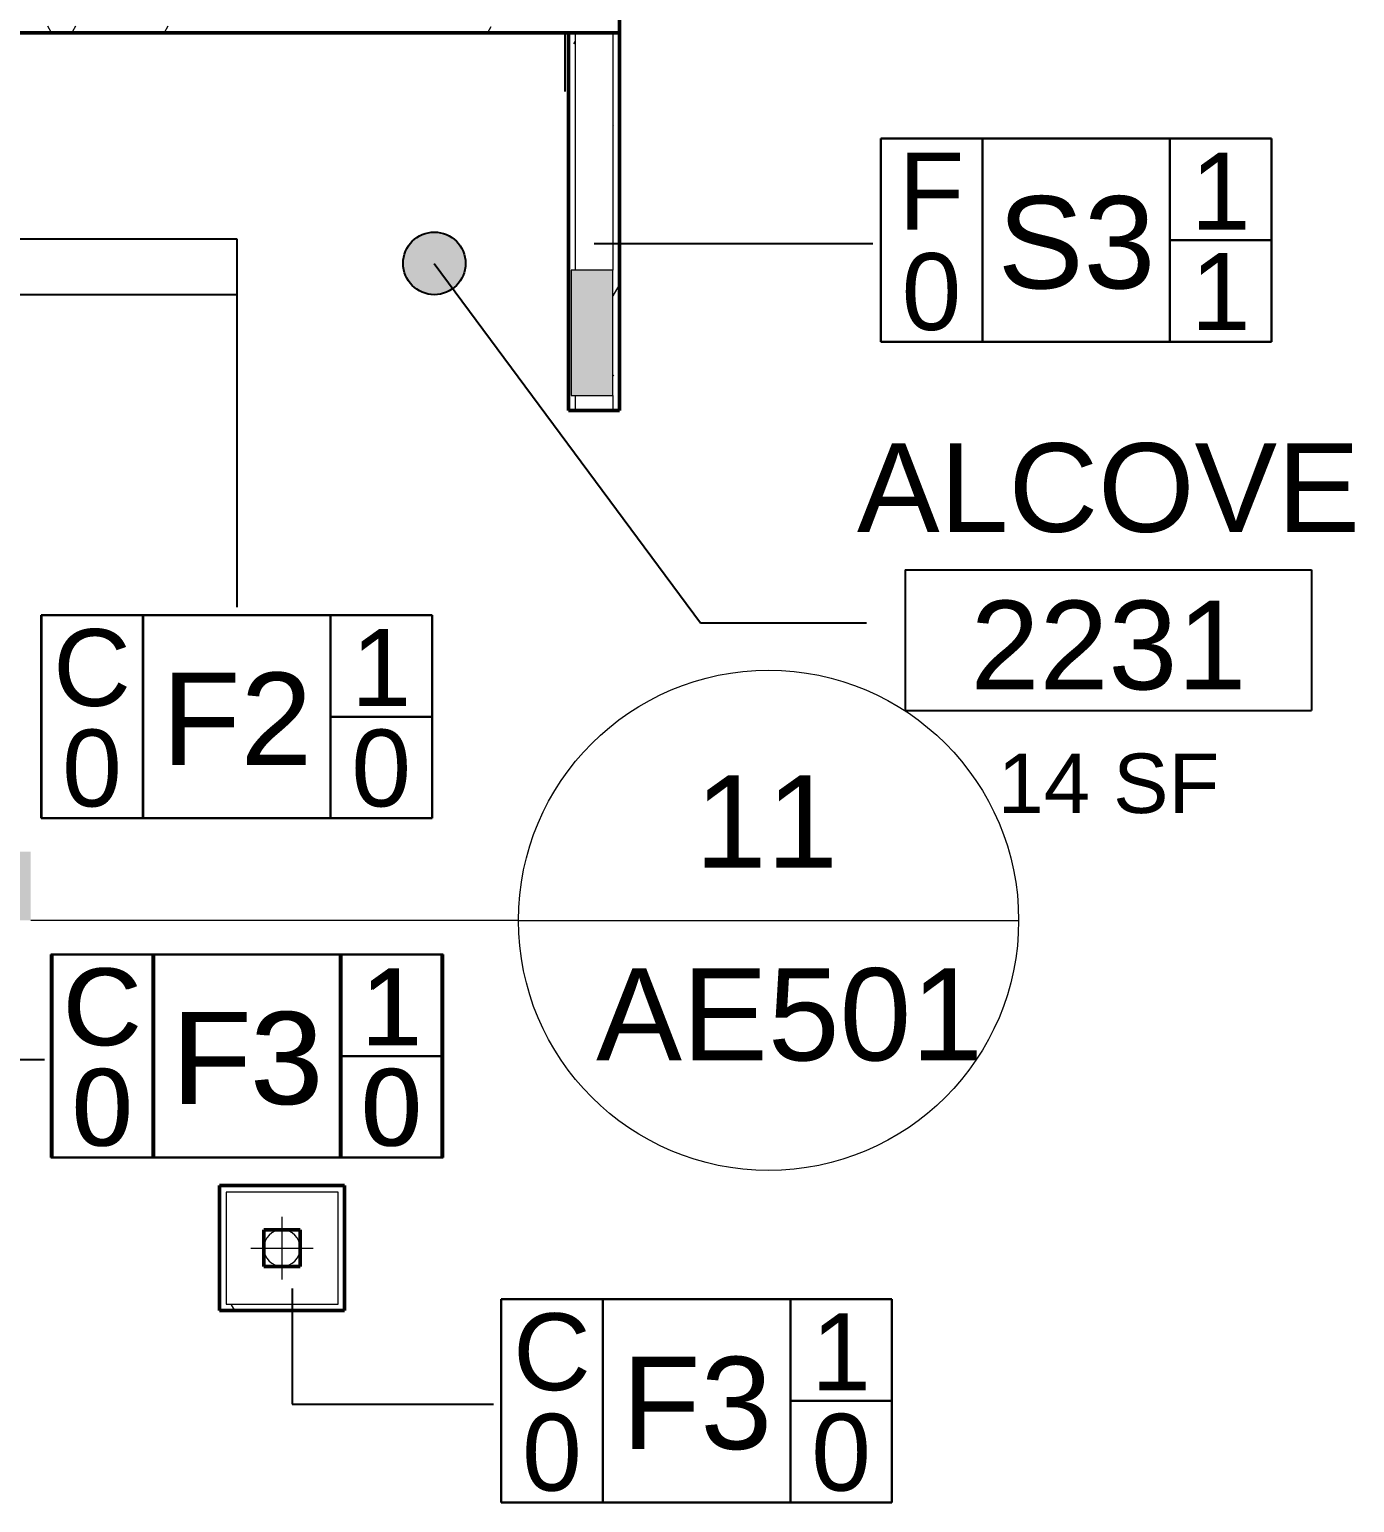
# Model space of a CAD drawing. Header units: inches. Extents: x -1132 to 5570, y -1986 to 4304.
# Drawn here: x 2929.6 to 3056.8, y -1506.1 to -1364.8 of the extents above; entities that cross this region are included whole.
import ezdxf

# ---------------------------------------------------------------- set-up
doc = ezdxf.new("R2010")
doc.units = ezdxf.units.IN
doc.header["$LTSCALE"] = 96
doc.header["$MEASUREMENT"] = 0
doc.layers.get('0').update_dxf_attribs({"linetype": 'CONTINUOUS'})
for name, color, linetype, lineweight in [('101013_EX_MER-02_dwg', 8, 'CONTINUOUS', 13), ('A-AREA-IDEN', 2, 'CONTINUOUS', 25), ('A-DETL', 90, 'CONTINUOUS', 13), ('A-DETL-GENF', 92, 'CONTINUOUS', 25), ('A-WALL', 113, 'CONTINUOUS', 18), ('A-WALL-IDEN', 211, 'CONTINUOUS', 25), ('A-WALL-PATT', 111, 'CONTINUOUS', 25), ('G-ANNO-TEXT', 231, 'CONTINUOUS', 13), ('I-WALL', 2, 'CONTINUOUS', 18), ('P-PIPE', 3, 'CONTINUOUS', 18), ('P-PIPE-CNTR', 3, 'CONTINUOUS', 18)]:
    doc.layers.add(name, color=color, linetype=linetype, lineweight=lineweight)
doc.layers.add('A-WALL-FULL', color=6, linetype='CONTINUOUS')
doc.styles.add('Arial_1', font='arial.ttf', dxfattribs={"height": 8.851796})
doc.styles.add('Arial_2', font='arial.ttf', dxfattribs={"height": 7.376497})
doc.styles.add('Swis721 BT', font='swiss.ttf', dxfattribs={"height": 8.514638})
doc.styles.add('Swis721 Ex BT', font='swisse.ttf', dxfattribs={"height": 5.705972})
pattern_1 = [(0, (-36, 0), (15.36, 3.84), [1.267, -10.253, 1.267, -10.253, -61.44]), (0, (-36, 0), (15.36, 3.84), [-23.04, 1.267, -21.773, 1.267, -10.253, -26.88]), (0, (-36, 0), (15.36, 3.84), [-57.6, 1.267, -6.413, 1.267, -17.933]), (120, (-30.24, 1.92), (-11.0055376, 11.38215), [1.267, -10.253, 1.267, -10.253, -61.44]), (120, (-30.24, 1.92), (-11.0055376, 11.38215), [-23.04, 1.267, -21.773, 1.267, -10.253, -26.88]), (120, (-30.24, 1.92), (-11.0055376, 11.38215), [-57.6, 1.267, -6.413, 1.267, -17.933]), (240, (-28.32, 9.6), (-4.3544624, -15.22215), [1.267, -10.253, 1.267, -10.253, -61.44]), (240, (-28.32, 9.6), (-4.3544624, -15.22215), [-23.04, 1.267, -21.773, 1.267, -10.253, -26.88]), (240, (-28.32, 9.6), (-4.3544624, -15.22215), [-57.6, 1.267, -6.413, 1.267, -17.933])]

# ---------------------------------------------------------------- blocks, each defined once
blk = doc.blocks.new('101013_EX_MER-02_dwg-1452792-2ND FLR PLAN - EAST WING')
at = {"layer": 'A-WALL-FULL', "color": 9}
blk.add_line((3075.64, 857.83), (3075.64, 852.2), dxfattribs=at)
blk = doc.blocks.new('Tag - Room - Name _ Number-511422-2ND FLR PLAN - EAST WING')
at = {"layer": 'A-AREA-IDEN'}
for p, q in [((-0.2081, -0.0229), (-0.2081, -0.1635)), ((-0.2081, -0.0229), (0.1981, -0.0229)), ((0.1981, -0.0229), (0.1981, -0.1635)), ((-0.2081, -0.1635), (0.1981, -0.1635))]:
    blk.add_line(p, q, dxfattribs=at)
blk = doc.blocks.new('Tag-Wall - Standard-1146418-2ND FLR PLAN - EAST WING')
at = {"layer": 'A-WALL-IDEN'}
for p, q in [((-0.0937, 0.1172), (-0.1953, 0.1172)), ((-0.1953, 0.1172), (-0.1953, -0.0859)), ((-0.1953, -0.0859), (-0.1953, 0.1172)), ((-0.1953, 0.1172), (0.1953, 0.1172)), ((-0.0937, -0.0859), (-0.0937, 0.1172)), ((0.0938, 0.1172), (-0.0937, 0.1172)), ((-0.0937, 0.1172), (-0.0937, -0.0859)), ((0.0938, -0.0859), (0.0938, 0.1172)), ((0.1953, 0.1172), (0.0938, 0.1172)), ((0.0938, 0.1172), (0.0938, 0.0156)), ((0.1953, 0.1172), (0.1953, -0.0859)), ((0.1953, 0.0156), (0.1953, 0.1172)), ((0.1953, 0.0156), (0.0938, 0.0156)), ((0.0938, 0.0156), (0.0938, -0.0859)), ((0.0938, 0.0156), (0.1953, 0.0156)), ((0.1953, -0.0859), (0.1953, 0.0156)), ((-0.1953, -0.0859), (-0.0937, -0.0859)), ((0.1953, -0.0859), (-0.1953, -0.0859)), ((-0.0937, -0.0859), (0.0938, -0.0859)), ((0.0938, -0.0859), (0.1953, -0.0859))]:
    blk.add_line(p, q, dxfattribs=at)
blk = doc.blocks.new('block')
at = {"layer": 'A-AREA-IDEN'}
h = blk.add_hatch(color=256, dxfattribs=at)
edge = h.paths.add_edge_path(flags=0)
edge.add_arc((3063.13220393, 835.69493754), 3, 0, 360)
at = {"layer": 'A-DETL-GENF'}
for points in [[(3080.26822142, 823.03074704), (3080.26822142, 835.03074704), (3076.26822142, 835.03074704), (3076.26822142, 823.03074704)], [(2993.14214302, 772.65515263), (3024.40733517, 772.65515263), (3024.40733517, 779.23759317), (2993.14214302, 779.23759317)]]:
    blk.add_hatch(color=7, dxfattribs=at).paths.add_polyline_path(points, flags=0)
at = {"layer": 'A-WALL-PATT', "lineweight": 13}
h = blk.add_hatch(dxfattribs=at)
h.set_pattern_fill('FP_1', color=256, style=0, pattern_type=2)
h.set_pattern_definition(pattern_1)
h.paths.add_polyline_path([(3080.89322142, 857.83067884), (3080.89322142, 858.45567884), (3008.64214302, 858.45567884), (3008.64214302, 857.83067884), (3032.56957933, 857.83067884)], flags=0)
h = blk.add_hatch(dxfattribs=at)
h.set_pattern_fill('FP_1', color=256, style=0, pattern_type=2)
h.set_pattern_definition(pattern_1)
h.paths.add_polyline_path([(3076.26822142, 821.58067884), (3076.64322142, 821.58067884), (3076.64322142, 823.03074704), (3076.26822142, 823.03074704), (3076.26822142, 835.03074704), (3076.64322142, 835.03074704), (3076.64322142, 857.83067884), (3076.01822142, 857.83067884), (3076.01822142, 821.58067884)], flags=0)
h = blk.add_hatch(dxfattribs=at)
h.set_pattern_fill('FP_1', color=256, style=0, pattern_type=2)
h.set_pattern_definition(pattern_1)
h.paths.add_polyline_path([(3080.26822142, 821.58067884), (3080.89322142, 821.58067884), (3080.89322142, 857.83067884), (3080.26822142, 857.83067884), (3080.26822142, 823.03074704)], flags=0)
h = blk.add_hatch(dxfattribs=at)
h.set_pattern_fill('FP_1', color=256, style=0, pattern_type=2)
h.set_pattern_definition(pattern_1)
h.paths.add_polyline_path([(3046.76714302, 735.20401345), (3054.51714302, 735.20401345), (3054.51714302, 735.82901345), (3043.14214302, 735.82901345), (3043.14214302, 735.20401345)], flags=0)
at = {"layer": 'A-AREA-IDEN'}
for p, q in [((3063.13220393, 835.69493754), (3088.66060232, 801.21951563)), ((3088.66060232, 801.21951563), (3104.60090652, 801.21951563))]:
    blk.add_line(p, q, dxfattribs=at)
blk.add_circle((3063.13220393, 835.69493754), 3, dxfattribs=at)
at = {"layer": 'A-DETL'}
for p, q in [((3080.26822142, 835.03074704), (3076.26822142, 835.03074704)), ((3076.26822142, 835.03074704), (3076.26822142, 823.03074704)), ((3080.26822142, 823.03074704), (3080.26822142, 835.03074704)), ((3076.26822142, 823.03074704), (3080.26822142, 823.03074704)), ((3071.20707388, 772.65515263), (3024.40733517, 772.65515263)), ((3071.20707388, 772.65515263), (3119.20707388, 772.65515263))]:
    blk.add_line(p, q, dxfattribs=at)
blk.add_circle((3095.20707388, 772.65515263), 24, dxfattribs=at)
at = {"layer": 'A-WALL'}
for p, q in [((3076.64322142, 857.83067884), (3076.64322142, 835.03074704)), ((3080.26822142, 857.83067884), (3080.26822142, 835.03074704)), ((3076.64322142, 823.03074704), (3076.64322142, 821.58067884)), ((3080.26822142, 823.03074704), (3080.26822142, 821.58067884)), ((3053.89214302, 746.57901345), (3043.14214302, 746.57901345)), ((3043.14214302, 746.57901345), (3043.14214302, 735.82901345)), ((3053.89214302, 735.82901345), (3053.89214302, 746.57901345)), ((3043.14214302, 735.82901345), (3053.89214302, 735.82901345))]:
    blk.add_line(p, q, dxfattribs=at)
at = {"layer": 'A-WALL-IDEN'}
for p, q in [((3010.20464302, 838.06559865), (3044.1711025, 838.06559865)), ((3044.1711025, 838.06559865), (3044.1711025, 802.69596048)), ((3078.45572142, 837.59002255), (3105.22447173, 837.59002255)), ((3016.57964302, 832.69615301), (3044.16338544, 832.69615301)), ((3044.16338544, 832.69615301), (3044.16338544, 802.69596048)), ((2990.21160347, 759.31379855), (3025.57404995, 759.31379855)), ((3001.66115752, 759.31379855), (3025.73307154, 759.31379855)), ((3049.49231321, 737.32901345), (3049.49231321, 726.21472646)), ((3049.49231321, 726.21472646), (3068.80321156, 726.21472646))]:
    blk.add_line(p, q, dxfattribs=at)
at = {"layer": 'I-WALL', "lineweight": 50}
for p, q in [((3080.89322142, 821.58067884), (3080.89322142, 976.83067884)), ((3080.89322142, 857.83067884), (3008.64214302, 857.83067884)), ((3076.01822142, 857.83067884), (3076.01822142, 821.58067884)), ((3076.01822142, 821.58067884), (3080.89322142, 821.58067884)), ((3054.51714302, 747.20401345), (3042.51714302, 747.20401345)), ((3042.51714302, 747.20401345), (3042.51714302, 735.20401345)), ((3054.51714302, 735.20401345), (3054.51714302, 747.20401345)), ((3046.76714302, 742.95401345), (3050.26714302, 742.95401345)), ((3046.76714302, 739.45401345), (3046.76714302, 742.95401345)), ((3050.26714302, 742.95401345), (3050.26714302, 739.45401345)), ((3050.26714302, 739.45401345), (3046.76714302, 739.45401345)), ((3042.51714302, 735.20401345), (3054.51714302, 735.20401345))]:
    blk.add_line(p, q, dxfattribs=at)
at = {"layer": 'P-PIPE', "color": 55}
for start, end in [(0, 180), (180, 0)]:
    blk.add_arc((3048.51714302, 741.20401345), 1.75, start, end, dxfattribs=at)
at = {"layer": 'P-PIPE-CNTR', "color": 55}
for p, q in [((3048.51714302, 738.20401345), (3048.51714302, 744.20401345)), ((3045.51714302, 741.20401345), (3051.51714302, 741.20401345))]:
    blk.add_line(p, q, dxfattribs=at)
at = {"layer": '101013_EX_MER-02_dwg', "color": 9}
blk.add_blockref('101013_EX_MER-02_dwg-1452792-2ND FLR PLAN - EAST WING', (0.0064709, 0.00000725), dxfattribs=at)
at = {"layer": 'A-AREA-IDEN', "xscale": 95.99999999999994, "yscale": 95.99999999999994, "zscale": 95.99999999999994}
blk.add_blockref('Tag - Room - Name _ Number-511422-2ND FLR PLAN - EAST WING', (3128.2907189, 808.50109161), dxfattribs=at)
at = {"layer": 'A-WALL-IDEN', "xscale": 95.99999999999994, "yscale": 95.99999999999994, "zscale": 95.99999999999994}
for p in [(3124.72447173, 836.41410714), (3044.16338544, 790.69596048), (3044.1711025, 790.69596048), (3045.07404995, 758.13788313), (3045.23307154, 758.13788313), (3088.30321156, 725.03881104)]:
    blk.add_blockref('Tag-Wall - Standard-1146418-2ND FLR PLAN - EAST WING', p, dxfattribs=at)
at = {"layer": 'A-AREA-IDEN', "lineweight": 13, "attachment_point": 2}
for s, insert, char_height, width, line_spacing_factor, style in [('ALCOVE', (3127.82090652, 818.44498337), 8.514637904, 55.728, 1.00667, 'Swis721 BT'), ('2231', (3127.82090652, 803.32956533), 8.514637904, 31.104, 1.00667, 'Swis721 BT'), ('14 SF', (3127.82090652, 788.6610868), 5.705972435, 28.728, 0.985809, 'Swis721 Ex BT')]:
    blk.add_mtext(s, dxfattribs=dict(at, insert=insert, char_height=char_height, width=width, line_spacing_factor=line_spacing_factor, style=style))
at = {"layer": 'A-WALL-IDEN', "lineweight": 13, "attachment_point": 2, "line_spacing_factor": 0.938532}
for s, insert, char_height, width, style in [('F', (3110.84009009, 846.32415241), 7.37649701, 7.47, 'Arial_2'), ('1', (3138.59009009, 846.32415241), 7.37649701, 6.84, 'Arial_2'), ('S3', (3124.7578924, 842.14745657), 8.851796407, 18.036, 'Arial_1'), ('0', (3110.84009009, 836.68089651), 7.37649701, 6.84, 'Arial_2'), ('1', (3138.59009009, 836.68089651), 7.37649701, 6.84, 'Arial_2'), ('C', (3030.2790038, 800.60600575), 7.37649701, 8.82, 'Arial_2'), ('C', (3030.28672086, 800.60600575), 7.37649701, 8.82, 'Arial_2'), ('1', (3058.0290038, 800.60600575), 7.37649701, 6.84, 'Arial_2'), ('1', (3058.03672086, 800.60600575), 7.37649701, 6.84, 'Arial_2'), ('F2', (3044.19680611, 796.42930991), 8.851796407, 17.172, 'Arial_1'), ('F2', (3044.20452317, 796.42930991), 8.851796407, 17.172, 'Arial_1'), ('0', (3030.2790038, 790.96274985), 7.37649701, 6.84, 'Arial_2'), ('0', (3030.28672086, 790.96274985), 7.37649701, 6.84, 'Arial_2'), ('0', (3058.0290038, 790.96274985), 7.37649701, 6.84, 'Arial_2'), ('0', (3058.03672086, 790.96274985), 7.37649701, 6.84, 'Arial_2'), ('C', (3031.18966832, 768.04792841), 7.37649701, 8.82, 'Arial_2'), ('C', (3031.3486899, 768.04792841), 7.37649701, 8.82, 'Arial_2'), ('1', (3058.93966832, 768.04792841), 7.37649701, 6.84, 'Arial_2'), ('1', (3059.0986899, 768.04792841), 7.37649701, 6.84, 'Arial_2'), ('F3', (3045.10747062, 763.87123257), 8.851796407, 17.172, 'Arial_1'), ('F3', (3045.26649221, 763.87123257), 8.851796407, 17.172, 'Arial_1'), ('0', (3031.18966832, 758.40467251), 7.37649701, 6.84, 'Arial_2'), ('0', (3031.3486899, 758.40467251), 7.37649701, 6.84, 'Arial_2'), ('0', (3058.93966832, 758.40467251), 7.37649701, 6.84, 'Arial_2'), ('0', (3059.0986899, 758.40467251), 7.37649701, 6.84, 'Arial_2'), ('C', (3074.41882993, 734.94885632), 7.37649701, 8.82, 'Arial_2'), ('1', (3102.16882993, 734.94885632), 7.37649701, 6.84, 'Arial_2'), ('F3', (3088.33663223, 730.77216048), 8.851796407, 17.172, 'Arial_1'), ('0', (3074.41882993, 725.30560042), 7.37649701, 6.84, 'Arial_2'), ('0', (3102.16882993, 725.30560042), 7.37649701, 6.84, 'Arial_2')]:
    blk.add_mtext(s, dxfattribs=dict(at, insert=insert, char_height=char_height, width=width, style=style))
at = {"layer": 'G-ANNO-TEXT', "color": 7, "char_height": 8.851796407, "attachment_point": 1, "line_spacing_factor": 0.938532, "style": 'Arial_1'}
for s, insert, width in [('11', (3088.12852407, 786.57564363), 16.416), ('AE501', (3078.65212439, 768.06461591), 44.28)]:
    blk.add_mtext(s, dxfattribs=dict(at, insert=insert, width=width))

msp = doc.modelspace()

# ---------------------------------------------------------------- block references
msp.add_blockref('block', (-94.69, -2222.93))

doc.saveas('drawing.dxf')
